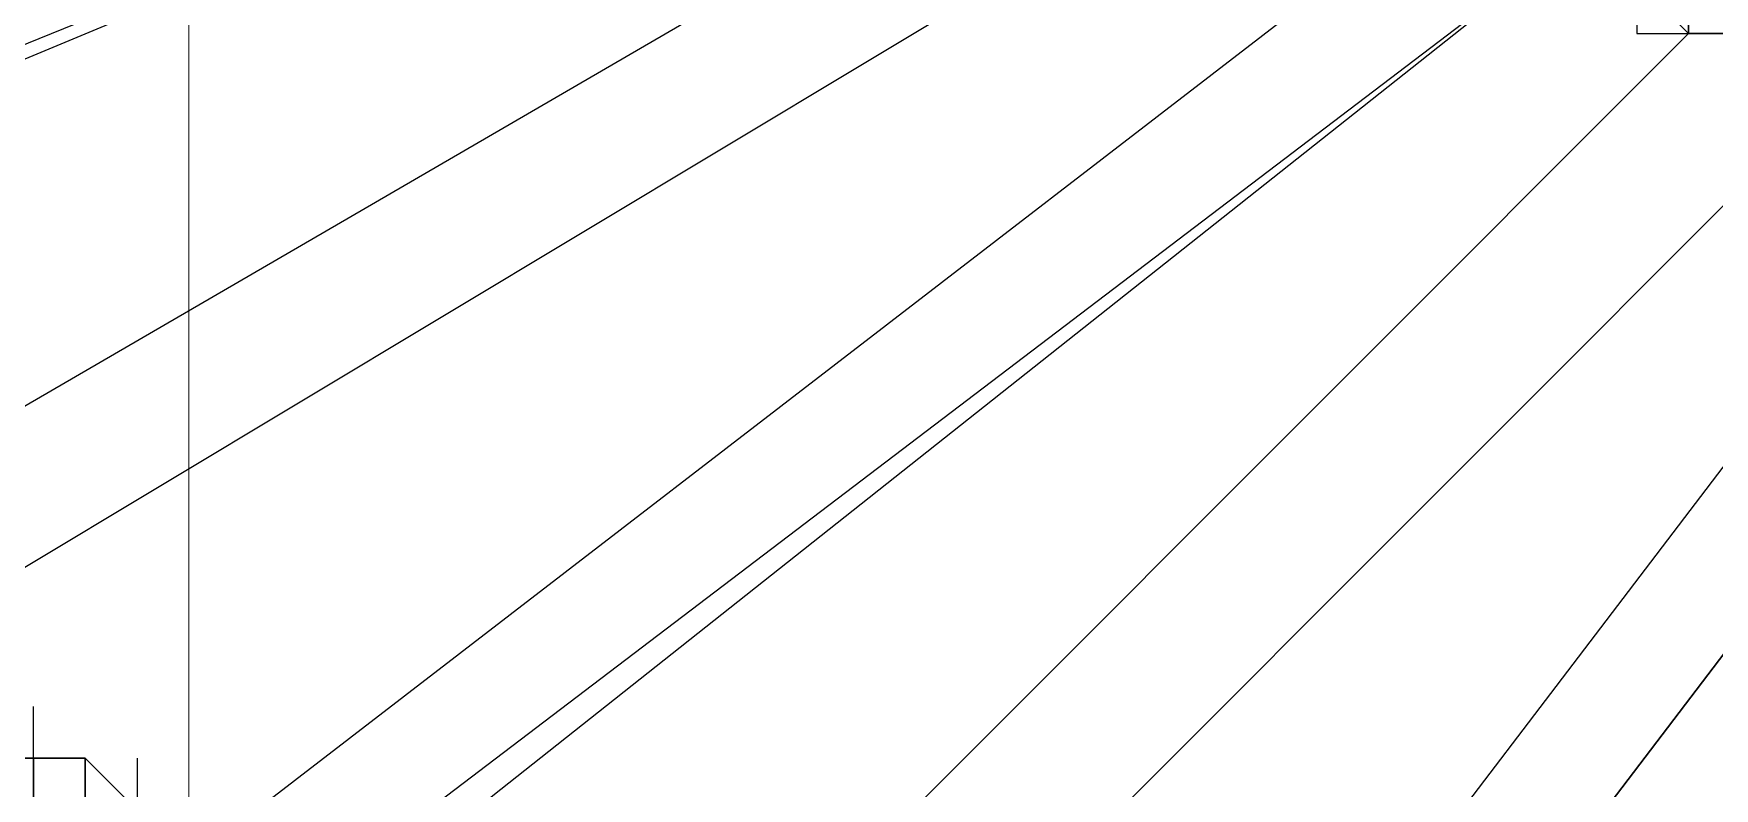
# Model space of a CAD drawing. Header units: inches. Extents: x 3324238 to 135265466, y -1036581 to 20094598.
# Drawn here: x 3353507.065 to 3353509.684, y -519257.519 to -519256.345 of the extents above; entities that cross this region are included whole.
import ezdxf

# ---------------------------------------------------------------- set-up
doc = ezdxf.new("R2010")
doc.units = ezdxf.units.IN
doc.header["$MEASUREMENT"] = 0
doc.layers.add('PDF_Geometry', color=7, linetype='Continuous')

msp = doc.modelspace()

# ---------------------------------------------------------------- linework, layer by layer
at = {"layer": 'PDF_Geometry', "color": 32, "lineweight": 13, "true_color": 0xdd6e00}
msp.add_lwpolyline([(3353507.3069, -519254.4915), (3353507.3069, -519332.0817)], dxfattribs=at)
at = {"layer": 'PDF_Geometry', "lineweight": 25}
for points in [[(3353509.0794, -519255.5389), (3353506.1789, -519256.7475), (3353506.0983, -519256.7475), (3353506.0983, -519256.8281), (3353506.0983, -519256.7475), (3353506.0983, -519256.8281), (3353506.0177, -519256.8281), (3353506.0177, -519256.7475), (3353506.0177, -519256.6669), (3353505.9371, -519256.6669), (3353505.9371, -519256.7475), (3353505.9371, -519256.6669), (3353505.9371, -519256.7475), (3353505.9371, -519256.6669), (3353505.9371, -519256.5863), (3353505.9371, -519256.6669), (3353505.9371, -519256.5863), (3353505.9371, -519256.6669), (3353505.9371, -519256.5863), (3353505.9371, -519256.6669), (3353505.9371, -519256.7475), (3353505.9371, -519256.6669), (3353505.9371, -519256.7475), (3353505.9371, -519256.8281)], [(3353509.0794, -519255.5389), (3353506.0983, -519256.7475), (3353506.0177, -519256.7475), (3353506.0177, -519256.6669), (3353506.0177, -519256.7475), (3353506.0177, -519256.8281)], [(3353509.16, -519255.5389), (3353509.16, -519255.6195), (3353509.16, -519255.7001), (3353506.6623, -519257.1503), (3353506.5817, -519257.1503), (3353506.6623, -519257.1503), (3353506.6623, -519257.2309), (3353506.5817, -519257.2309), (3353506.5817, -519257.3115), (3353506.5817, -519257.392), (3353506.5817, -519257.3115), (3353506.5817, -519257.392), (3353506.5817, -519257.3115), (3353506.5817, -519257.392), (3353506.5817, -519257.3115), (3353506.5817, -519257.2309), (3353506.5817, -519257.1503), (3353506.5817, -519257.0698), (3353506.5817, -519256.9892)], [(3353506.8234, -519257.3115), (3353509.2406, -519255.8612), (3353509.3211, -519255.8612), (3353509.3211, -519255.7806), (3353509.3211, -519255.8612), (3353509.3211, -519255.9418), (3353509.3211, -519255.8612), (3353509.3211, -519255.7806), (3353509.3211, -519255.8612), (3353509.3211, -519255.9418), (3353509.3211, -519255.8612), (3353509.3211, -519255.9418), (3353509.3211, -519255.8612), (3353509.4017, -519255.8612), (3353509.4017, -519255.7806), (3353509.4017, -519255.7001), (3353509.4017, -519255.7806), (3353509.3211, -519255.7806), (3353509.3211, -519255.7001), (3353509.3211, -519255.6195)], [(3353509.16, -519255.7001), (3353506.6623, -519257.1503), (3353506.6623, -519257.2309), (3353506.6623, -519257.1503)], [(3353507.2263, -519257.4726), (3353507.2263, -519257.5532), (3353507.3069, -519257.5532), (3353507.3069, -519257.6338), (3353509.4017, -519256.0223), (3353509.4017, -519255.9418), (3353509.3211, -519255.9418), (3353509.4017, -519255.9418), (3353509.4823, -519255.9418), (3353509.4823, -519256.0223), (3353509.4823, -519256.1029), (3353509.4823, -519256.0223), (3353509.4823, -519255.9418), (3353509.4823, -519255.8612), (3353509.4823, -519255.7806), (3353509.4823, -519255.8612), (3353509.4823, -519255.7806)], [(3353506.904, -519257.2309), (3353506.904, -519257.3115), (3353506.904, -519257.392), (3353506.904, -519257.3115), (3353506.904, -519257.392), (3353506.904, -519257.3115), (3353506.8234, -519257.3115), (3353506.904, -519257.3115), (3353506.904, -519257.392), (3353506.904, -519257.3115), (3353506.904, -519257.392), (3353506.904, -519257.3115), (3353506.8234, -519257.3115), (3353506.8234, -519257.2309), (3353506.8234, -519257.3115), (3353506.8234, -519257.2309), (3353506.8234, -519257.3115), (3353506.8234, -519257.392), (3353506.8234, -519257.3115), (3353506.8234, -519257.2309), (3353506.8234, -519257.3115), (3353506.8234, -519257.2309), (3353506.8234, -519257.3115), (3353509.2406, -519255.8612)], [(3353507.3069, -519257.7143), (3353507.3069, -519257.6338), (3353509.4017, -519256.0223)], [(3353509.6434, -519256.1835), (3353509.6434, -519256.1029), (3353509.6434, -519256.1835), (3353509.6434, -519256.2641), (3353509.5629, -519256.2641), (3353509.6434, -519256.3446), (3353509.6434, -519256.2641), (3353509.6434, -519256.1835), (3353509.6434, -519256.2641), (3353509.6434, -519256.3446), (3353509.6434, -519256.2641), (3353509.6434, -519256.3446), (3353509.6434, -519256.2641), (3353509.6434, -519256.3446), (3353507.9514, -519258.0366), (3353507.9514, -519257.9561), (3353507.9514, -519258.0366), (3353507.9514, -519257.956)], [(3353509.4823, -519256.1835), (3353507.468, -519257.7143), (3353507.468, -519257.7949), (3353507.468, -519257.7143), (3353507.468, -519257.7949), (3353507.468, -519257.7143), (3353507.468, -519257.7949), (3353507.468, -519257.7143), (3353507.468, -519257.7949), (3353507.5486, -519257.7949), (3353507.5486, -519257.7143), (3353507.5486, -519257.6338)], [(3353507.5486, -519257.7143), (3353509.4823, -519256.1835)], [(3353509.724, -519256.2641), (3353509.724, -519256.3446), (3353509.6434, -519256.3446), (3353509.6434, -519256.2641), (3353509.6434, -519256.1835)], [(3353509.6434, -519256.2641), (3353509.6434, -519256.3446), (3353509.5629, -519256.2641)], [(3353509.6434, -519256.2641), (3353509.6434, -519256.3446), (3353509.724, -519256.3446), (3353509.724, -519256.4252), (3353509.724, -519256.3446), (3353509.724, -519256.2641)], [(3353509.6434, -519256.2641), (3353509.6434, -519256.3446), (3353509.6434, -519256.2641)], [(3353509.6434, -519256.2641), (3353509.6434, -519256.3446), (3353509.6434, -519256.2641)], [(3353509.6434, -519256.3446), (3353509.6434, -519256.2641)], [(3353509.6434, -519256.3446), (3353509.6434, -519256.2641)], [(3353509.6434, -519256.3446), (3353509.6434, -519256.2641)], [(3353509.6434, -519256.3446), (3353507.9514, -519258.0366)], [(3353508.1931, -519258.1172), (3353509.8046, -519256.5058), (3353508.1931, -519258.1172), (3353508.1931, -519258.0366)], [(3353508.6766, -519258.3589), (3353509.9657, -519256.6669), (3353510.0463, -519256.6669), (3353510.0463, -519256.5863)], [(3353510.1269, -519256.7475), (3353510.0463, -519256.7475), (3353510.1269, -519256.7475), (3353510.1269, -519256.6669), (3353510.1269, -519256.7475), (3353508.8377, -519258.4395), (3353508.7571, -519258.4395), (3353508.7571, -519258.5201), (3353508.7571, -519258.4395), (3353508.7571, -519258.5201), (3353508.7571, -519258.4395), (3353508.7571, -519258.5201), (3353508.6766, -519258.5201), (3353508.6766, -519258.4395), (3353508.6766, -519258.5201), (3353508.6766, -519258.4395), (3353508.6766, -519258.5201), (3353508.6766, -519258.4395), (3353508.6766, -519258.3589), (3353508.6766, -519258.4395), (3353508.6766, -519258.3589), (3353508.6766, -519258.2783)], [(3353508.6766, -519258.3589), (3353509.9657, -519256.6669)], [(3353508.8377, -519258.3589), (3353508.8377, -519258.4395), (3353508.8377, -519258.3589), (3353508.8377, -519258.4395), (3353510.1269, -519256.7475)], [(3353507.0651, -519257.5532), (3353507.1457, -519257.5532), (3353507.1457, -519257.4726), (3353507.1457, -519257.5532), (3353507.0651, -519257.5532), (3353507.0651, -519257.4726), (3353507.0651, -519257.5532), (3353507.1457, -519257.5532), (3353507.1457, -519257.4726), (3353507.2263, -519257.5532), (3353507.1457, -519257.5532), (3353507.1457, -519257.4726), (3353507.0651, -519257.4726), (3353506.9846, -519257.4726), (3353506.904, -519257.392), (3353506.8234, -519257.392), (3353506.7429, -519257.392), (3353506.6623, -519257.392), (3353506.6623, -519257.3115), (3353506.6623, -519257.392), (3353506.6623, -519257.3115)], [(3353507.0651, -519257.5532), (3353507.0651, -519257.4726), (3353507.0651, -519257.392)], [(3353507.0651, -519257.4726), (3353507.0651, -519257.3921)], [(3353506.9846, -519257.4726), (3353507.0651, -519257.4726), (3353507.0651, -519257.5532)], [(3353507.1457, -519257.5532), (3353507.1457, -519257.4726), (3353507.1457, -519257.5532), (3353507.1457, -519257.4726), (3353507.1457, -519257.5532), (3353507.1457, -519257.6338), (3353507.1457, -519257.7143), (3353507.0651, -519257.7143), (3353507.0651, -519257.7949), (3353506.9846, -519257.7949), (3353506.9846, -519257.7143), (3353506.9846, -519257.7949)], [(3353507.0651, -519257.4726), (3353507.1457, -519257.4726), (3353507.0651, -519257.4726)]]:
    msp.add_lwpolyline(points, dxfattribs=at)
for points in [[(3353509.5629, -519256.3446), (3353509.6434, -519256.3446), (3353509.6434, -519256.2641), (3353509.5629, -519256.2641)], [(3353507.1457, -519257.4726), (3353507.1457, -519257.5532)]]:
    msp.add_lwpolyline(points, close=True, dxfattribs=at)

doc.saveas('drawing.dxf')
